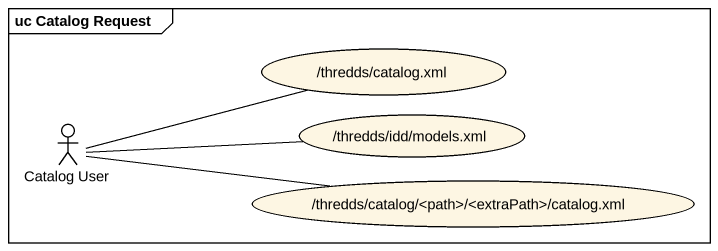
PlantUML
@startuml
mainframe uc Catalog Request
usecase "/thredds/catalog.xml" as thredds_catalog_xml
actor "Catalog User" as Catalog_User
usecase "/thredds/idd/models.xml" as thredds_idd_models_xml
usecase "/thredds/catalog/<path>/<extraPath>/catalog.xml" as thredds_catalog_path
Catalog_User -right- thredds_catalog_xml
Catalog_User -right- thredds_idd_models_xml
Catalog_User -right- thredds_catalog_path
@enduml
